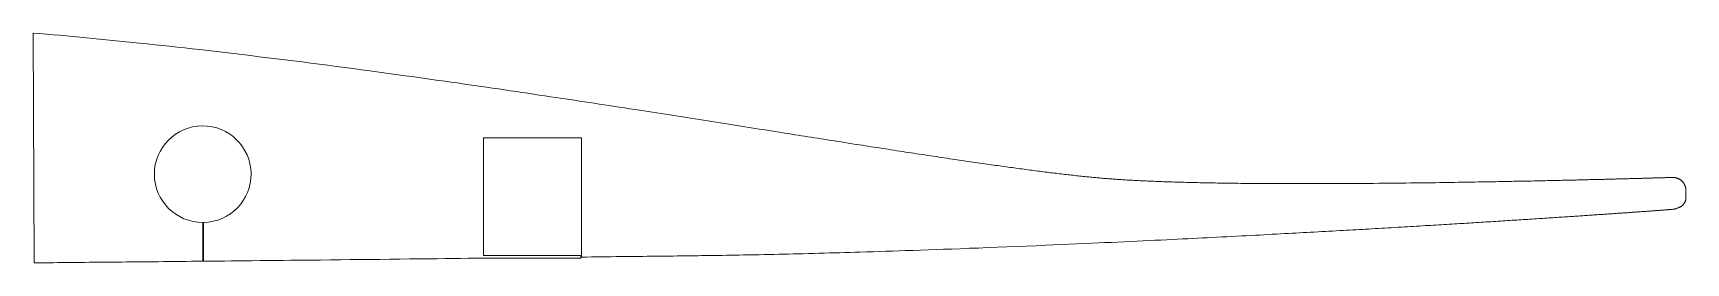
# Model space of a CAD drawing. Header units: millimetres. Extents: x 77 to 353, y 147 to 186.
import ezdxf

# ---------------------------------------------------------------- set-up
doc = ezdxf.new("R2010")
doc.units = ezdxf.units.MM
doc.layers.add('Geometries', color=7, linetype='Continuous', true_color=0xffffff)

msp = doc.modelspace()

# ---------------------------------------------------------------- linework, layer by layer
at = {"layer": 'Geometries', "linetype": 'Continuous', "lineweight": 0}
for p, q in [((76.7, 147.2), (76.52, 185.78)), ((152, 168.22), (152, 148.47)), ((168.4, 168.22), (152, 168.22)), ((168.4, 148.19), (168.4, 168.22)), ((104.95, 154), (104.95, 147.5)), ((105.09, 147.5), (105.09, 154)), ((168.3, 148.47), (152, 148.47)), ((168.3, 148.01), (152, 148.01)), ((168.3, 148.01), (168.3, 148.47))]:
    msp.add_line(p, q, dxfattribs=at)
at = {"layer": 'Geometries', "linetype": 'Continuous', "lineweight": 0, "flags": 128}
for points in [[(351.21, 161.55), (351.12, 161.55), (351.03, 161.55), (350.93, 161.54), (350.83, 161.54), (350.73, 161.54), (350.63, 161.53), (350.53, 161.53), (350.41, 161.53), (350.3, 161.52), (350.18, 161.52), (350.06, 161.52), (349.93, 161.51), (349.81, 161.51), (349.68, 161.51), (349.55, 161.5), (349.42, 161.5), (349.29, 161.49), (349.15, 161.49), (349.02, 161.49), (348.88, 161.48), (348.74, 161.48), (348.6, 161.47), (348.45, 161.47), (348.31, 161.47), (348.16, 161.46), (348.01, 161.46), (347.86, 161.45), (347.71, 161.45), (347.55, 161.44), (347.4, 161.44), (347.24, 161.44), (347.08, 161.43), (346.91, 161.43), (346.75, 161.42), (346.58, 161.42), (346.41, 161.41), (346.24, 161.41), (346.07, 161.4), (345.89, 161.4), (345.72, 161.39), (345.54, 161.39), (345.36, 161.38), (345.18, 161.38), (345, 161.37), (344.82, 161.37), (344.64, 161.36), (344.45, 161.36), (344.26, 161.35), (344.07, 161.35), (343.88, 161.34), (343.68, 161.34), (343.49, 161.33), (343.29, 161.33), (343.06, 161.32), (342.82, 161.31), (342.58, 161.31), (342.35, 161.3), (342.1, 161.3), (341.86, 161.29), (341.63, 161.28), (341.4, 161.28), (341.16, 161.27), (340.92, 161.27), (340.69, 161.26), (340.44, 161.25), (340.2, 161.25), (339.95, 161.24), (339.7, 161.23), (339.45, 161.23), (339.2, 161.22), (338.94, 161.22), (338.69, 161.21), (338.42, 161.2), (338.15, 161.2), (337.87, 161.19), (337.6, 161.18), (337.32, 161.18), (337.04, 161.17), (336.76, 161.16), (336.48, 161.15), (336.2, 161.15), (335.91, 161.14), (335.62, 161.13), (335.33, 161.13), (335.06, 161.12), (334.78, 161.11), (334.51, 161.11), (334.23, 161.1), (333.95, 161.09), (333.65, 161.09), (333.35, 161.08), (333.05, 161.07), (332.74, 161.07), (332.44, 161.06), (332.13, 161.05), (331.77, 161.05), (331.4, 161.04), (331.04, 161.03), (330.67, 161.02), (330.29, 161.01), (329.91, 161), (329.53, 161), (329.14, 160.99), (328.75, 160.98), (328.37, 160.97), (327.98, 160.96), (327.56, 160.95), (327.14, 160.95), (326.72, 160.94), (326.3, 160.93), (325.88, 160.92), (325.46, 160.91), (325.05, 160.9), (324.65, 160.9), (324.24, 160.89), (323.84, 160.88), (323.43, 160.87), (322.97, 160.86), (322.51, 160.85), (322.05, 160.85), (321.59, 160.84), (321.12, 160.83), (320.65, 160.82), (320.19, 160.81), (319.72, 160.8), (319.18, 160.79), (318.64, 160.79), (318.09, 160.78), (317.55, 160.77), (317, 160.76), (316.45, 160.75), (315.9, 160.74), (315.3, 160.73), (314.69, 160.72), (314.08, 160.71), (313.47, 160.7), (312.85, 160.69), (312.2, 160.68), (311.54, 160.67), (310.89, 160.67), (310.23, 160.66), (309.57, 160.65), (308.91, 160.64), (308.13, 160.63), (307.35, 160.62), (306.57, 160.61), (305.78, 160.6), (304.85, 160.59), (303.91, 160.58), (302.98, 160.57), (302.04, 160.57), (301.1, 160.56), (300.17, 160.55), (299.14, 160.54), (298.12, 160.54), (297.1, 160.53), (296.09, 160.52), (295.07, 160.52), (294.27, 160.52), (293.47, 160.51), (292.68, 160.51), (291.89, 160.51), (291.09, 160.51), (290.44, 160.51), (289.78, 160.51), (289.12, 160.51), (288.47, 160.51), (287.82, 160.51), (287.17, 160.51), (286.55, 160.51), (285.95, 160.51), (285.34, 160.51), (284.73, 160.52), (284.13, 160.52), (283.58, 160.52), (283.03, 160.53), (282.49, 160.53), (281.95, 160.53), (281.41, 160.54), (280.87, 160.54), (280.34, 160.55), (279.85, 160.55), (279.36, 160.56), (278.87, 160.56), (278.39, 160.57), (277.91, 160.57), (277.43, 160.58), (277.02, 160.58), (276.61, 160.59), (276.21, 160.6), (275.8, 160.6), (275.4, 160.61), (275, 160.61), (274.6, 160.62), (274.23, 160.63), (273.87, 160.63), (273.51, 160.64), (273.15, 160.65), (272.79, 160.66), (272.43, 160.66), (272.05, 160.67), (271.66, 160.68), (271.28, 160.69), (270.9, 160.7), (270.52, 160.71), (270.15, 160.72), (269.78, 160.72), (269.41, 160.73), (269.05, 160.74), (268.72, 160.75), (268.4, 160.76), (268.08, 160.77), (267.76, 160.78), (267.45, 160.79), (267.13, 160.8), (266.82, 160.81), (266.51, 160.82), (266.23, 160.83), (265.95, 160.84), (265.68, 160.85), (265.41, 160.86), (265.13, 160.87), (264.87, 160.88), (264.6, 160.89), (264.34, 160.9), (264.08, 160.91), (263.82, 160.92), (263.55, 160.93), (263.29, 160.95), (263.03, 160.96), (262.77, 160.97), (262.52, 160.98), (262.26, 160.99), (262.01, 161), (261.76, 161.02), (261.51, 161.03), (261.26, 161.04), (261.01, 161.06), (260.77, 161.07), (260.54, 161.08), (260.3, 161.09), (260.06, 161.11), (259.83, 161.12), (259.59, 161.13), (259.36, 161.15), (259.12, 161.16), (258.89, 161.18), (258.66, 161.19), (258.44, 161.21), (258.28, 161.22), (258.16, 161.23), (258.01, 161.24), (257.86, 161.25), (257.68, 161.26), (257.49, 161.27), (257.31, 161.29), (257.11, 161.3), (256.91, 161.32), (256.71, 161.33), (256.5, 161.35), (256.3, 161.37), (256.09, 161.38), (255.88, 161.4), (255.67, 161.42), (255.46, 161.44), (255.24, 161.46), (255.03, 161.48), (254.82, 161.5), (254.61, 161.52), (254.39, 161.54), (254.16, 161.56), (253.93, 161.58), (253.69, 161.6), (253.45, 161.63), (253.21, 161.65), (252.97, 161.67), (252.73, 161.7), (252.46, 161.73), (252.19, 161.76), (251.92, 161.78), (251.65, 161.81), (251.37, 161.84), (251.09, 161.87), (250.81, 161.91), (250.53, 161.94), (250.25, 161.97), (249.96, 162), (249.68, 162.03), (249.4, 162.07), (249.11, 162.1), (248.82, 162.13), (248.53, 162.17), (248.23, 162.2), (247.93, 162.24), (247.63, 162.28), (247.33, 162.31), (247.03, 162.35), (246.73, 162.39), (246.42, 162.42), (246.12, 162.46), (245.81, 162.5), (245.49, 162.54), (245.18, 162.58), (244.86, 162.62), (244.54, 162.66), (244.22, 162.71), (243.89, 162.75), (243.57, 162.79), (243.24, 162.83), (242.91, 162.88), (242.58, 162.92), (242.25, 162.97), (241.92, 163.01), (241.59, 163.05), (241.26, 163.1), (240.93, 163.14), (240.59, 163.19), (240.25, 163.24), (239.9, 163.28), (239.56, 163.33), (239.21, 163.38), (238.86, 163.43), (238.51, 163.48), (238.15, 163.53), (237.8, 163.58), (237.44, 163.63), (237.08, 163.68), (236.72, 163.73), (236.36, 163.78), (236, 163.83), (235.6, 163.89), (235.19, 163.95), (234.79, 164.01), (234.38, 164.07), (233.97, 164.13), (233.6, 164.18), (233.22, 164.24), (232.84, 164.29), (232.47, 164.35), (232.09, 164.4), (231.71, 164.46), (231.34, 164.51), (230.96, 164.57), (230.58, 164.63), (230.13, 164.69), (229.67, 164.76), (229.21, 164.83), (228.75, 164.9), (228.29, 164.97), (227.83, 165.04), (227.36, 165.11), (226.9, 165.18), (226.43, 165.25), (225.95, 165.32), (225.48, 165.39), (225, 165.47), (224.55, 165.53), (224.1, 165.6), (223.65, 165.67), (223.19, 165.74), (222.73, 165.81), (222.25, 165.89), (221.76, 165.96), (221.27, 166.04), (220.77, 166.12), (220.28, 166.19), (219.78, 166.27), (219.31, 166.34), (218.84, 166.42), (218.37, 166.49), (217.89, 166.56), (217.41, 166.64), (216.94, 166.71), (216.46, 166.79), (215.97, 166.86), (215.49, 166.94), (215.01, 167.01), (214.53, 167.09), (214.05, 167.16), (213.57, 167.24), (213.08, 167.32), (212.51, 167.41), (211.94, 167.5), (211.37, 167.59), (210.79, 167.68), (210.21, 167.77), (209.63, 167.86), (209.05, 167.95), (208.51, 168.04), (207.98, 168.12), (207.44, 168.21), (206.9, 168.29), (206.35, 168.38), (205.81, 168.46), (205.26, 168.55), (204.72, 168.64), (204.17, 168.72), (203.62, 168.81), (203.07, 168.9), (202.51, 168.99), (201.86, 169.09), (201.2, 169.19), (200.54, 169.3), (199.88, 169.4), (199.21, 169.51), (198.53, 169.62), (197.85, 169.72), (197.17, 169.83), (196.49, 169.94), (195.81, 170.05), (195.14, 170.15), (194.46, 170.26), (193.78, 170.37), (193.08, 170.48), (192.39, 170.59), (191.69, 170.7), (190.99, 170.81), (190.28, 170.92), (189.58, 171.03), (188.87, 171.14), (188.17, 171.25), (187.46, 171.36), (186.75, 171.47), (186.03, 171.59), (185.32, 171.7), (184.61, 171.81), (183.91, 171.92), (183.2, 172.03), (182.49, 172.14), (181.77, 172.25), (181.04, 172.37), (180.31, 172.48), (179.58, 172.59), (178.85, 172.71), (178.12, 172.82), (177.38, 172.93), (176.53, 173.07), (175.66, 173.2), (174.8, 173.33), (173.93, 173.47), (173.07, 173.6), (172.2, 173.73), (171.37, 173.86), (170.55, 173.99), (169.73, 174.11), (168.9, 174.24), (168.07, 174.36), (167.27, 174.49), (166.47, 174.61), (165.67, 174.73), (164.86, 174.85), (164.06, 174.97), (163.25, 175.09), (162.3, 175.24), (161.35, 175.38), (160.39, 175.52), (159.43, 175.66), (158.45, 175.81), (157.47, 175.95), (156.49, 176.1), (155.5, 176.24), (154.52, 176.39), (153.53, 176.53), (152.54, 176.68), (151.55, 176.82), (150.55, 176.97), (149.56, 177.11), (148.56, 177.25), (147.56, 177.4), (146.56, 177.54), (145.56, 177.68), (144.46, 177.84), (143.36, 177.99), (142.25, 178.15), (141.14, 178.3), (140.03, 178.46), (138.86, 178.62), (137.68, 178.79), (136.5, 178.95), (135.31, 179.11), (134.13, 179.27), (132.95, 179.43), (131.55, 179.62), (130.15, 179.81), (128.75, 179.99), (127.35, 180.18), (125.91, 180.36), (124.48, 180.55), (123.04, 180.73), (121.61, 180.92), (120.17, 181.1), (118.73, 181.28), (117.29, 181.46), (115.86, 181.64), (114.42, 181.81), (112.98, 181.99), (111.55, 182.16), (110.11, 182.33), (108.69, 182.5), (107.28, 182.66), (105.87, 182.83), (104.46, 182.99), (103.2, 183.13), (101.93, 183.27), (100.67, 183.41), (99.41, 183.55), (98.15, 183.69), (96.9, 183.82), (95.64, 183.95), (94.38, 184.09), (93.25, 184.2), (92.13, 184.32), (91, 184.43), (89.88, 184.55), (88.75, 184.66), (87.65, 184.77), (86.55, 184.87), (85.45, 184.98), (84.35, 185.08), (83.23, 185.18), (82.1, 185.29), (80.99, 185.39), (79.87, 185.49), (78.75, 185.59), (77.63, 185.68), (76.52, 185.78)], [(353.48, 158.37), (353.48, 158.42), (353.48, 158.47), (353.48, 158.52), (353.48, 158.56), (353.48, 158.6), (353.48, 158.65), (353.48, 158.69), (353.48, 158.73), (353.48, 158.77), (353.48, 158.81), (353.48, 158.85), (353.48, 158.88), (353.48, 158.92), (353.48, 158.95), (353.48, 158.98), (353.48, 159.01), (353.48, 159.04), (353.48, 159.06), (353.48, 159.09), (353.48, 159.11), (353.48, 159.13), (353.48, 159.16), (353.48, 159.19), (353.48, 159.21), (353.48, 159.23), (353.48, 159.25), (353.48, 159.27), (353.48, 159.28), (353.48, 159.3), (353.48, 159.31), (353.48, 159.33), (353.48, 159.34), (353.48, 159.35), (353.48, 159.36), (353.48, 159.36), (353.48, 159.37), (353.48, 159.38), (353.48, 159.38), (353.48, 159.38), (353.48, 159.39), (353.48, 159.39), (353.48, 159.39), (353.48, 159.39), (353.48, 159.39), (353.48, 159.39), (353.48, 159.39), (353.48, 159.39), (353.48, 159.39), (353.48, 159.45), (353.47, 159.51), (353.47, 159.58), (353.46, 159.64), (353.45, 159.7), (353.44, 159.76), (353.43, 159.82), (353.42, 159.87), (353.4, 159.93), (353.39, 159.99), (353.37, 160.05), (353.35, 160.11), (353.33, 160.16), (353.3, 160.22), (353.28, 160.28), (353.25, 160.33), (353.22, 160.38), (353.19, 160.44), (353.16, 160.49), (353.13, 160.54), (353.1, 160.59), (353.06, 160.64), (353.03, 160.69), (352.98, 160.75), (352.94, 160.8), (352.89, 160.85), (352.85, 160.9), (352.8, 160.94), (352.75, 160.99), (352.71, 161.03), (352.66, 161.07), (352.61, 161.1), (352.56, 161.14), (352.51, 161.18), (352.46, 161.21), (352.41, 161.24), (352.36, 161.27), (352.31, 161.3), (352.25, 161.33), (352.2, 161.35), (352.14, 161.38), (352.08, 161.4), (352.03, 161.42), (351.97, 161.44), (351.91, 161.46), (351.85, 161.48), (351.79, 161.49), (351.73, 161.5), (351.67, 161.52), (351.61, 161.53), (351.55, 161.54), (351.49, 161.54), (351.42, 161.55), (351.35, 161.55), (351.28, 161.55), (351.21, 161.55)], [(351.53, 156.22), (351.61, 156.24), (351.69, 156.27), (351.77, 156.29), (351.85, 156.32), (351.92, 156.35), (352, 156.37), (352.07, 156.4), (352.13, 156.43), (352.2, 156.45), (352.27, 156.48), (352.33, 156.51), (352.39, 156.54), (352.45, 156.57), (352.51, 156.6), (352.57, 156.63), (352.62, 156.67), (352.67, 156.7), (352.72, 156.73), (352.77, 156.77), (352.82, 156.8), (352.86, 156.84), (352.91, 156.87), (352.95, 156.91), (352.99, 156.95), (353.02, 156.98), (353.06, 157.02), (353.09, 157.06), (353.12, 157.09), (353.15, 157.13), (353.18, 157.18), (353.21, 157.22), (353.24, 157.27), (353.26, 157.31), (353.29, 157.36), (353.31, 157.41), (353.33, 157.46), (353.35, 157.5), (353.37, 157.55), (353.38, 157.6), (353.4, 157.65), (353.41, 157.7), (353.42, 157.75), (353.44, 157.8), (353.45, 157.86), (353.45, 157.91), (353.46, 157.97), (353.47, 158.02), (353.47, 158.08), (353.48, 158.14), (353.48, 158.19), (353.48, 158.25), (353.48, 158.31), (353.48, 158.37)], [(168.4, 148.19), (169.23, 148.2), (170.07, 148.21), (170.9, 148.22), (171.73, 148.23), (172.56, 148.24), (173.38, 148.25), (174.2, 148.26), (175.03, 148.27), (175.76, 148.28), (176.5, 148.29), (177.23, 148.29), (177.96, 148.3), (178.69, 148.31), (179.42, 148.32), (180.15, 148.33), (180.87, 148.34), (181.6, 148.34), (182.32, 148.35), (183.04, 148.36), (183.75, 148.37), (184.47, 148.38), (185.18, 148.39), (185.62, 148.39), (186.06, 148.4), (186.49, 148.4), (186.93, 148.41), (187.37, 148.41), (187.94, 148.42), (188.52, 148.43), (189.1, 148.43), (189.81, 148.44), (190.53, 148.46), (191.26, 148.47), (191.98, 148.48), (192.71, 148.49), (193.43, 148.5), (194.16, 148.52), (194.83, 148.53), (195.51, 148.54), (196.18, 148.55), (196.85, 148.57), (197.53, 148.58), (198.21, 148.59), (199.02, 148.61), (199.84, 148.63), (200.66, 148.65), (201.48, 148.67), (202.31, 148.68), (203.12, 148.7), (203.93, 148.72), (204.74, 148.74), (205.56, 148.76), (206.44, 148.79), (207.33, 148.81), (208.21, 148.83), (209.1, 148.86), (209.99, 148.88), (210.88, 148.9), (211.72, 148.93), (212.57, 148.95), (213.41, 148.98), (214.26, 149), (215.1, 149.03), (216.18, 149.06), (217.27, 149.09), (218.35, 149.13), (219.44, 149.16), (220.53, 149.2), (221.62, 149.23), (222.71, 149.27), (223.99, 149.31), (225.26, 149.36), (226.54, 149.4), (227.82, 149.45), (229.1, 149.49), (230.39, 149.54), (231.9, 149.6), (233.41, 149.66), (234.92, 149.71), (236.44, 149.77), (238.08, 149.84), (239.71, 149.9), (241.35, 149.97), (242.98, 150.04), (244.62, 150.1), (246.25, 150.17), (247.53, 150.23), (248.81, 150.28), (250.09, 150.34), (251.37, 150.4), (252.65, 150.45), (253.93, 150.51), (255.02, 150.56), (256.11, 150.61), (257.2, 150.66), (258.29, 150.71), (259.37, 150.76), (260.46, 150.81), (261.54, 150.86), (262.53, 150.91), (263.52, 150.96), (264.51, 151.01), (265.5, 151.05), (266.48, 151.1), (267.46, 151.15), (268.3, 151.19), (269.14, 151.23), (269.97, 151.27), (270.81, 151.32), (271.64, 151.36), (272.45, 151.4), (273.27, 151.44), (274.08, 151.48), (274.89, 151.52), (275.72, 151.56), (276.54, 151.61), (277.36, 151.65), (278.18, 151.69), (279, 151.73), (279.81, 151.78), (280.62, 151.82), (281.33, 151.86), (282.04, 151.89), (282.75, 151.93), (283.45, 151.97), (284.16, 152.01), (284.86, 152.04), (285.56, 152.08), (286.25, 152.12), (286.88, 152.15), (287.5, 152.19), (288.12, 152.22), (288.74, 152.25), (289.36, 152.29), (289.98, 152.32), (290.59, 152.36), (291.21, 152.39), (291.83, 152.42), (292.44, 152.46), (293.06, 152.49), (293.67, 152.53), (294.28, 152.56), (294.89, 152.6), (295.5, 152.63), (296.04, 152.66), (296.58, 152.69), (297.12, 152.72), (297.66, 152.75), (298.2, 152.78), (298.73, 152.81), (299.27, 152.84), (299.8, 152.87), (300.33, 152.9), (300.86, 152.93), (301.39, 152.96), (301.91, 153), (302.44, 153.03), (302.96, 153.06), (303.53, 153.09), (304.1, 153.12), (304.67, 153.16), (305.24, 153.19), (305.8, 153.22), (306.31, 153.25), (306.82, 153.28), (307.33, 153.31), (307.83, 153.34), (308.33, 153.37), (308.84, 153.4), (309.33, 153.43), (309.79, 153.46), (310.24, 153.49), (310.7, 153.51), (311.15, 153.54), (311.6, 153.57), (312.05, 153.59), (312.49, 153.62), (312.94, 153.65), (313.38, 153.67), (313.82, 153.7), (314.26, 153.73), (314.7, 153.75), (315.11, 153.78), (315.52, 153.8), (315.92, 153.83), (316.33, 153.85), (316.73, 153.88), (317.14, 153.9), (317.55, 153.93), (317.95, 153.95), (318.35, 153.98), (318.75, 154), (319.15, 154.03), (319.55, 154.05), (319.95, 154.08), (320.36, 154.1), (320.77, 154.13), (321.18, 154.16), (321.59, 154.18), (321.99, 154.21), (322.39, 154.23), (322.79, 154.26), (323.19, 154.28), (323.59, 154.31), (323.98, 154.33), (324.38, 154.36), (324.77, 154.38), (325.13, 154.41), (325.5, 154.43), (325.86, 154.45), (326.22, 154.47), (326.58, 154.5), (326.96, 154.52), (327.34, 154.55), (327.71, 154.57), (328.08, 154.59), (328.45, 154.62), (328.82, 154.64), (329.17, 154.66), (329.51, 154.69), (329.85, 154.71), (330.19, 154.73), (330.53, 154.75), (330.86, 154.77), (331.19, 154.8), (331.52, 154.82), (331.85, 154.84), (332.18, 154.86), (332.5, 154.88), (332.82, 154.9), (333.13, 154.92), (333.44, 154.94), (333.73, 154.96), (334.02, 154.98), (334.3, 155), (334.58, 155.02), (334.86, 155.04), (335.14, 155.06), (335.41, 155.07), (335.68, 155.09), (335.95, 155.11), (336.22, 155.13), (336.49, 155.15), (336.76, 155.17), (337.02, 155.18), (337.29, 155.2), (337.55, 155.22), (337.81, 155.24), (338.07, 155.25), (338.33, 155.27), (338.58, 155.29), (338.84, 155.31), (339.09, 155.32), (339.34, 155.34), (339.59, 155.36), (339.81, 155.37), (340.04, 155.39), (340.26, 155.4), (340.48, 155.42), (340.7, 155.43), (340.92, 155.45), (341.15, 155.46), (341.38, 155.48), (341.62, 155.5), (341.84, 155.51), (342.07, 155.53), (342.3, 155.54), (342.52, 155.56), (342.72, 155.57), (342.93, 155.59), (343.13, 155.6), (343.32, 155.62), (343.52, 155.63), (343.71, 155.64), (343.91, 155.66), (344.1, 155.67), (344.29, 155.68), (344.48, 155.7), (344.66, 155.71), (344.85, 155.72), (345.02, 155.74), (345.19, 155.75), (345.36, 155.76), (345.52, 155.77), (345.69, 155.78), (345.88, 155.8), (346.07, 155.81), (346.25, 155.82), (346.44, 155.84), (346.62, 155.85), (346.8, 155.86), (346.97, 155.88), (347.13, 155.89), (347.29, 155.9), (347.45, 155.91), (347.6, 155.92), (347.76, 155.93), (347.91, 155.94), (348.06, 155.96), (348.2, 155.97), (348.35, 155.98), (348.49, 155.99), (348.63, 156), (348.77, 156.01), (348.9, 156.02), (349.03, 156.03), (349.16, 156.04), (349.28, 156.05), (349.41, 156.06), (349.54, 156.07), (349.66, 156.08), (349.79, 156.08), (349.91, 156.09), (350.03, 156.1), (350.15, 156.11), (350.26, 156.12), (350.37, 156.13), (350.48, 156.14), (350.58, 156.15), (350.69, 156.15), (350.79, 156.16), (350.89, 156.17), (350.99, 156.18), (351.08, 156.18), (351.18, 156.19), (351.27, 156.2), (351.36, 156.21), (351.44, 156.21), (351.53, 156.22)], [(76.7, 147.2), (77.2, 147.23), (77.89, 147.23), (78.58, 147.24), (79.27, 147.25), (79.96, 147.25), (80.65, 147.26), (81.35, 147.27), (82.12, 147.27), (82.88, 147.28), (83.65, 147.29), (84.43, 147.29), (85.2, 147.3), (85.98, 147.31), (86.75, 147.32), (87.53, 147.32), (88.31, 147.33), (89.1, 147.34), (89.87, 147.35), (90.64, 147.35), (91.41, 147.36), (92.19, 147.37), (93.07, 147.38), (93.95, 147.39), (94.84, 147.39), (95.73, 147.4), (96.62, 147.41), (97.51, 147.42), (98.4, 147.43), (99.3, 147.44), (100.24, 147.45), (101.18, 147.46), (102.12, 147.47), (103.06, 147.48), (104.01, 147.49), (104.95, 147.5)], [(105.09, 147.5), (106.25, 147.51), (107.41, 147.52), (108.58, 147.53), (109.74, 147.55), (110.91, 147.56), (112.08, 147.57), (113.25, 147.58), (114.55, 147.6), (115.84, 147.61), (117.13, 147.62), (118.43, 147.64), (119.72, 147.65), (121.38, 147.67), (123.04, 147.69), (124.69, 147.7), (126.35, 147.72), (128.01, 147.74), (129.67, 147.76), (131.33, 147.78), (132.99, 147.79), (134.65, 147.81), (136.31, 147.83), (137.97, 147.85), (139.63, 147.87), (141.29, 147.89), (142.94, 147.9), (144.24, 147.92), (145.54, 147.93), (146.83, 147.95), (148.13, 147.96), (149.42, 147.98), (150.71, 147.99), (152, 148.01)]]:
    msp.add_lwpolyline(points, dxfattribs=at)
at = {"layer": 'Geometries', "linetype": 'Continuous', "lineweight": 0}
msp.add_arc((104.95, 162.1), 8.1, 270.9399, 270, dxfattribs=at)

doc.saveas('drawing.dxf')
